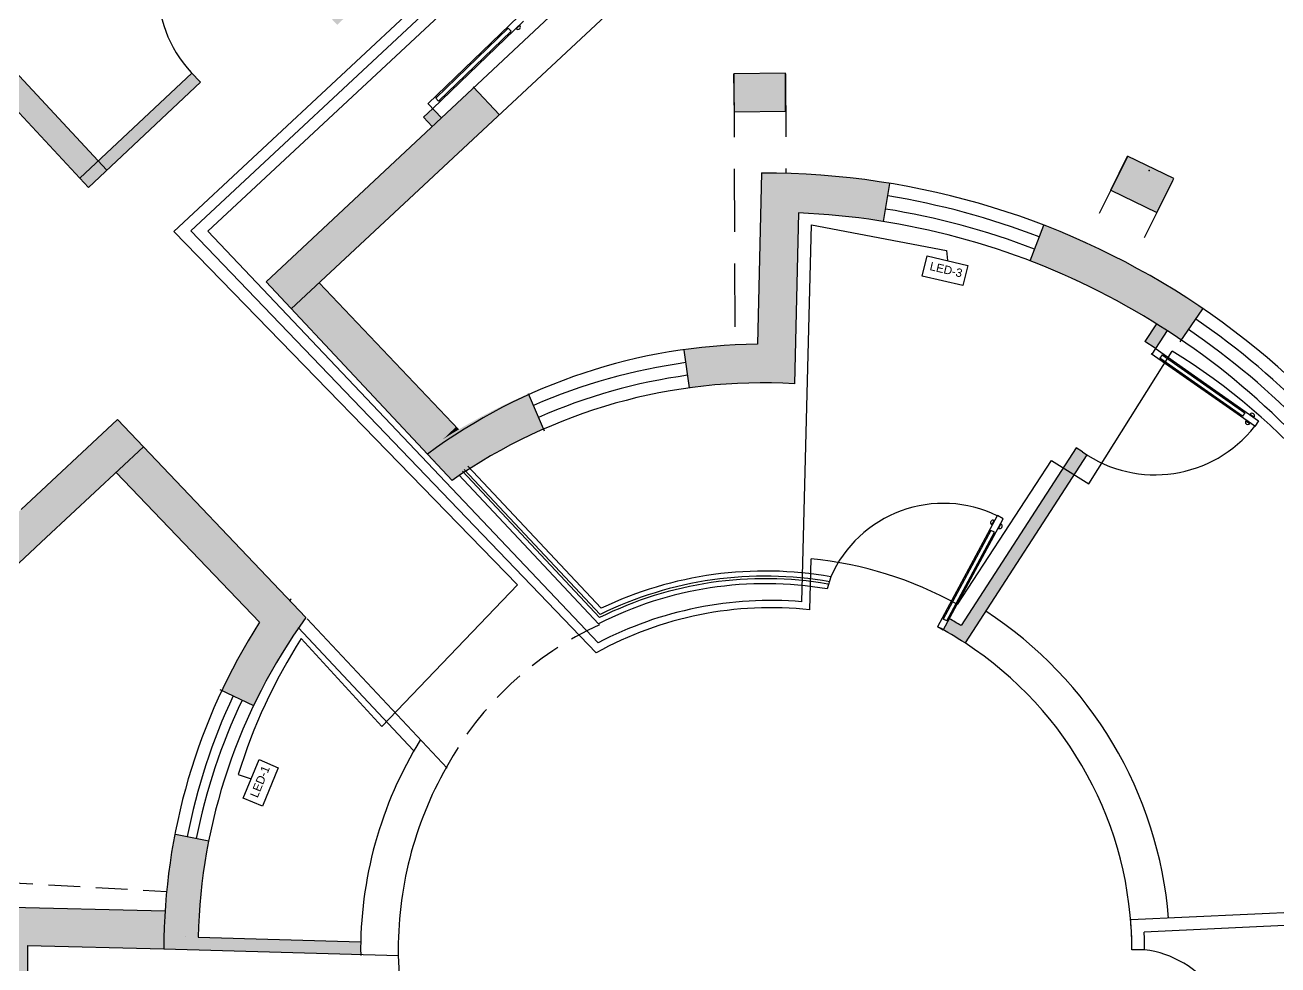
# Model space of a CAD drawing. Header units: metres. Extents: x -98 to 909, y -67 to 255.
# Drawn here: x 231.45 to 241.36, y 202.61 to 210.04 of the extents above; entities that cross this region are included whole.
import ezdxf

# ---------------------------------------------------------------- set-up
doc = ezdxf.new("R2010")
doc.units = ezdxf.units.M
doc.header["$MEASUREMENT"] = 0
doc.linetypes.add('DASHED', pattern=[0.75, 0.5, -0.25])
doc.linetypes.add('DASHED2', pattern=[0.375, 0.25, -0.125])
for name, color, linetype in [('bo', 7, 'Continuous'), ('Data', 140, 'Continuous'), ('Data Cables', 140, 'Continuous')]:
    doc.layers.add(name, color=color, linetype=linetype)
doc.styles.get("Standard").update_dxf_attribs({"font": 'arial.ttf'})

msp = doc.modelspace()

# ---------------------------------------------------------------- hatches: boundary and pattern name
at = {"layer": 'bo'}
h = msp.add_hatch(color=256, dxfattribs=at)
h.paths.add_polyline_path([(235.20373, 209.33412), (235.00282, 209.54949), (233.35762, 208.01268), (233.55763, 207.79957)])
h.paths.add_polyline_path([(234.49891, 211.14529), (234.43055, 211.21828), (233.79212, 210.62029), (233.8603, 210.54715)])
h.paths.add_polyline_path([(235.31109, 211.90601), (235.24602, 211.97548), (235.24276, 211.97903), (235.01891, 211.76936), (235.08727, 211.69638)])
h.paths.add_polyline_path([(232.57247, 214.67384), (232.49933, 214.60565), (235.0919, 211.83772), (235.16488, 211.90608)])
h.paths.add_polyline_path([(231.61672, 213.78286), (231.41215, 214.00229), (230.99865, 213.61682), (231.20322, 213.39738)])
h.paths.add_polyline_path([(232.97618, 215.0502), (232.77161, 215.26963), (231.86496, 214.42442), (232.06953, 214.20499)])
h.paths.add_polyline_path([(234.3588, 216.33912), (234.15423, 216.55856), (233.22443, 215.69176), (233.429, 215.47232)])
edge = h.paths.add_edge_path()
edge.add_line((236.49007, 213.0103), (236.5569, 213.00861))
edge.add_line((236.5569, 213.00861), (236.55943, 213.10857))
edge.add_line((236.55943, 213.10857), (236.45163, 213.1113))
edge.add_line((236.45163, 213.1113), (235.82705, 212.5263))
edge.add_arc((235.24602, 211.97548), 0.80062, 42.601962, 43.470949, ccw=False)
edge.add_line((235.83534, 212.51742), (235.8954, 212.4533))
edge.add_line((235.8954, 212.4533), (236.49007, 213.0103))
h.paths.add_polyline_path([(238.8298, 217.14058), (236.00788, 217.21203), (236.00028, 216.91212), (238.8222, 216.84068)])
h = msp.add_hatch(color=256, dxfattribs=at)
h.paths.add_polyline_path([(227.17207, 209.6394), (226.96912, 209.86035), (225.96714, 208.92627), (226.17171, 208.70683)], flags=17)
h.paths.add_polyline_path([(226.42985, 210.89095), (227.00859, 211.43048), (226.80558, 211.65136), (226.00746, 210.90733), (229.7285, 206.85616), (229.94943, 207.05912)])
h.paths.add_polyline_path([(228.12362, 212.46995), (227.91568, 212.68624), (227.53705, 212.33327), (227.74162, 212.11383)])
h.paths.add_polyline_path([(230.01443, 214.23263), (233.57316, 210.41521), (233.79212, 210.62029), (230.0293, 214.65663), (227.91568, 212.68624), (228.12362, 212.46995)])
h.paths.add_polyline_path([(228.46813, 212.79111), (228.32184, 212.65473), (229.14009, 211.777), (231.88429, 208.83333), (232.03026, 208.97005)])
h.paths.add_polyline_path([(232.09844, 208.89691), (232.03026, 208.97005), (231.88429, 208.83333), (231.95247, 208.76019)])
h.paths.add_polyline_path([(232.8387, 209.59027), (232.77035, 209.66325), (232.03026, 208.97005), (232.09844, 208.89691)])
h.paths.add_polyline_path([(233.57316, 210.41521), (233.50018, 210.34685), (233.56854, 210.27386), (233.64135, 210.34206)])
h.paths.add_polyline_path([(233.8603, 210.54715), (233.79212, 210.62029), (233.57316, 210.41521), (233.64135, 210.34206)])
h = msp.add_hatch(color=256, dxfattribs=at)
h.paths.add_polyline_path([(233.71484, 210.4109), (233.64186, 210.34254), (233.92028, 210.04478), (233.99332, 210.11308)])
h.paths.add_polyline_path([(234.6763, 209.38269), (234.60326, 209.31439), (234.67157, 209.24133), (234.74461, 209.30963)])
h = msp.add_hatch(color=256, dxfattribs=at)
h.paths.add_polyline_path([(237.46604, 209.66286), (237.05846, 209.65755), (237.06237, 209.35715), (237.46644, 209.36286)])
h.paths.add_polyline_path([(237.56878, 208.55818, -0.0290585), (238.24207, 208.4899), (238.29134, 208.79156, 0.0414758), (237.27619, 208.87191), (237.24385, 207.51955, 0.0304451), (236.66428, 207.47381), (236.70622, 207.17528, -0.0484256), (237.53647, 207.20733)])
h.paths.add_polyline_path([(235.55356, 206.84994), (235.43334, 207.12808, 0.0400478), (234.75833, 206.76973), (234.63463, 206.65202), (234.83002, 206.44383, -0.048358)])
h = msp.add_hatch(color=256, dxfattribs=at)
h.paths.add_polyline_path([(239.50965, 208.4613), (239.40087, 208.17878, -0.0290545), (240.01774, 207.90068, -0.029061), (240.59834, 207.55287), (240.76775, 207.80095, 0.0579662)])
h.paths.add_polyline_path([(240.53798, 208.83109), (240.17065, 209.00777), (240.04043, 208.73703), (240.40479, 208.56227)])
h = msp.add_hatch(color=256, dxfattribs=at)
edge = h.paths.add_edge_path()
edge.add_line((233.77787, 208.00488), (233.55763, 207.79957))
edge.add_line((233.55763, 207.79957), (234.63463, 206.65202))
edge.add_arc((234.62147, 206.7897), 0.13831, 275.463244, 351.696307)
edge.add_line((234.75833, 206.76973), (234.86003, 206.86651))
edge.add_line((234.86003, 206.86651), (233.77787, 208.00488))
h = msp.add_hatch(color=256, dxfattribs=at)
h.paths.add_polyline_path([(239.8495, 206.64668, -0.0100674), (239.81606, 206.66912), (239.76591, 206.70158), (238.85602, 205.29578, 0.0089956), (238.76257, 205.34988), (238.71508, 205.26169, -0.0172327), (238.88636, 205.15863)])
h.paths.add_polyline_path([(240.48481, 207.62825, 0.0042905), (240.4004, 207.68186), (240.3089, 207.5405), (240.39285, 207.48617)])
h = msp.add_hatch(color=256, dxfattribs=at)
h.paths.add_polyline_path([(232.38885, 206.71006), (232.18345, 206.92592), (231.42037, 206.21418), (230.97256, 205.79721), (231.17575, 205.57916), (231.61796, 205.9914)])
h.paths.add_polyline_path([(228.72182, 199.68081), (228.42192, 199.6884), (228.38395, 198.18888), (227.18408, 198.21926), (227.17649, 197.91936), (228.67626, 197.88138)])
h.paths.add_polyline_path([(222.98517, 198.32557), (223.17733, 205.91543), (224.7088, 207.34312), (224.50423, 207.56256), (222.88062, 206.04897), (222.67767, 198.03326), (224.17745, 197.99529), (224.18504, 198.29519)])
h.paths.add_polyline_path([(227.36086, 204.54531), (227.70092, 204.24795), (227.76675, 204.32323), (227.43489, 204.61341), (228.986, 206.03833), (228.91835, 206.11197), (227.32222, 204.64569), (223.14788, 204.75201), (223.14534, 204.65204)])
for points in [[(235.55356, 206.84994), (235.43334, 207.12808, 0.0400478), (234.75833, 206.76973), (234.63463, 206.65202), (234.83002, 206.44383, -0.048358)], [(234.88039, 206.84509), (234.86003, 206.86651), (234.75833, 206.76973, -0.0075056)]]:
    msp.add_hatch(color=256, dxfattribs=at).paths.add_polyline_path(points)
h = msp.add_hatch(color=256, dxfattribs=at)
h.paths.add_polyline_path([(232.55898, 203.04036), (231.17014, 203.07552, 0.0440624), (231.20519, 201.99427), (231.5101, 202.03118, -0.0317016), (231.47052, 202.76782), (232.54955, 202.7405, -0.0156993)])
h.paths.add_polyline_path([(232.05049, 200.17731, -0.0319571), (231.77031, 200.86614), (231.48267, 200.76935, 0.0721801), (232.28133, 199.19382), (232.52667, 199.3665, -0.0404335)])
h.paths.add_polyline_path([(232.90411, 203.59426), (232.63637, 203.647, 0.0477513), (232.54955, 202.7405), (234.10633, 202.69565, -0.0079521), (234.10677, 202.79605), (232.82075, 202.83279, -0.0427659)])
h.paths.add_polyline_path([(233.67343, 205.36009), (233.48505, 205.55806), (233.27367, 205.3569), (233.30705, 205.32203, 0.0322243), (233.00863, 204.78394), (233.25917, 204.66401, -0.0452326)])
h.paths.add_polyline_path([(232.38889, 206.71002), (232.17335, 206.50631), (233.27367, 205.3569), (233.48505, 205.55806)])

# ---------------------------------------------------------------- linework, layer by layer
for p, q in [((232.09968, 208.89557), (228.46813, 212.79111)), ((231.95371, 208.75886), (228.32184, 212.65473)), ((233.35762, 208.01268), (237.06922, 211.48333)), ((233.55763, 207.79957), (237.18414, 211.18032)), ((235.35719, 210.11294), (234.63853, 209.41959)), ((234.67518, 209.3816), (235.39384, 210.07495)), ((235.27369, 210.01772), (234.70097, 209.46517)), ((234.72296, 209.44237), (235.29569, 209.99492)), ((235.26574, 210.01005), (235.25841, 210.01764)), ((235.29569, 209.99492), (235.27369, 210.01772)), ((235.33717, 210.01427), (235.36463, 210.04075)), ((235.29506, 209.97965), (235.28773, 209.98725)), ((231.88429, 208.83333), (232.77035, 209.66325)), ((232.76565, 209.66826), (232.8387, 209.59027)), ((237.46604, 209.66286), (237.05846, 209.65755)), ((237.46604, 209.66286), (237.05846, 209.65755)), ((237.06237, 209.35715), (237.05846, 209.65755)), ((237.46644, 209.36286), (237.46604, 209.66286)), ((231.95247, 208.76019), (232.8387, 209.59027)), ((235.20373, 209.33412), (234.99722, 209.5555)), ((234.64024, 209.42125), (234.74461, 209.30963)), ((234.70664, 209.47064), (234.69931, 209.47824)), ((234.72296, 209.44237), (234.70097, 209.46517)), ((234.73597, 209.44025), (234.72864, 209.44785)), ((234.6763, 209.38269), (234.60326, 209.31439)), ((234.60326, 209.31439), (234.67157, 209.24133)), ((237.06237, 209.35715), (237.46644, 209.36286)), ((237.06237, 209.35715), (237.46644, 209.36286)), ((240.04043, 208.73703), (240.17065, 209.00777)), ((240.53798, 208.83109), (240.17065, 209.00777)), ((240.53798, 208.83109), (240.17065, 209.00777)), ((237.27625, 208.87419), (237.24385, 207.51955)), ((240.40479, 208.56227), (240.53798, 208.83109)), ((240.40479, 208.56227), (240.53798, 208.83109)), ((238.24207, 208.4899), (238.29134, 208.79156)), ((240.04043, 208.73703), (240.40479, 208.56227)), ((240.04043, 208.73703), (240.40479, 208.56227)), ((237.56878, 208.55818), (237.53647, 207.20733)), ((239.40087, 208.17878), (239.50965, 208.4613)), ((233.35762, 208.01268), (234.83002, 206.44383)), ((233.77787, 208.00488), (234.8804, 206.84508)), ((240.58877, 207.53886), (240.76775, 207.80095)), ((240.40083, 207.68253), (240.3089, 207.5405)), ((240.48478, 207.6282), (240.36408, 207.44172)), ((240.39, 207.48802), (240.3089, 207.5405)), ((236.70622, 207.17528), (236.66428, 207.47381)), ((241.17746, 206.87165), (240.3597, 207.44479)), ((240.39, 207.48802), (241.20776, 206.91489)), ((240.44665, 207.43542), (240.42847, 207.40948)), ((240.44665, 207.43542), (241.09835, 206.97867)), ((240.45917, 207.43954), (240.45311, 207.43089)), ((241.08017, 206.95273), (240.42847, 207.40948)), ((240.43493, 207.40496), (240.42887, 207.39631)), ((235.56095, 206.83285), (235.43334, 207.12808)), ((231.42045, 206.21419), (232.18345, 206.92592)), ((232.18345, 206.92592), (233.67343, 205.36009)), ((241.07112, 206.95908), (241.06506, 206.95043)), ((241.09835, 206.97867), (241.08017, 206.95273)), ((241.09536, 206.99366), (241.0893, 206.98502)), ((241.14234, 206.96602), (241.17358, 206.94412)), ((241.10707, 206.9157), (241.13831, 206.8938)), ((241.2089, 206.91408), (241.17856, 206.87079)), ((231.61805, 205.99142), (232.38885, 206.70999)), ((239.76591, 206.70158), (238.85602, 205.29578)), ((239.8495, 206.64668), (238.88636, 205.15863)), ((239.81606, 206.66912), (239.76591, 206.70158)), ((234.9256, 206.52933), (236.0006, 205.38392)), ((234.95476, 206.55671), (236.00963, 205.43275)), ((232.17335, 206.50631), (233.30712, 205.32196)), ((234.88185, 206.48827), (235.98767, 205.31002)), ((234.91101, 206.51565), (235.99638, 205.35919)), ((239.14141, 206.16462), (238.66789, 205.28542)), ((238.71437, 205.26038), (239.18788, 206.13959)), ((239.09828, 206.09367), (239.11637, 206.12726)), ((239.18855, 206.14081), (239.142, 206.16588)), ((239.09086, 206.0485), (238.7135, 205.34783)), ((238.74139, 205.33281), (239.11874, 206.03348)), ((239.08562, 206.03877), (239.07632, 206.04377)), ((239.11874, 206.03348), (239.09086, 206.0485)), ((239.15238, 206.06453), (239.17047, 206.09812)), ((228.81554, 203.37882), (231.61805, 205.99142)), ((239.1228, 206.01874), (239.1135, 206.02375)), ((237.82471, 205.68195), (237.79554, 205.58529)), ((233.68434, 205.34871), (234.79027, 204.17034)), ((238.71724, 205.35478), (238.70794, 205.35978)), ((238.74139, 205.33281), (238.7135, 205.34783)), ((238.75442, 205.33475), (238.74513, 205.33976)), ((233.61142, 205.28027), (234.52402, 204.30789)), ((238.71437, 205.26038), (238.66789, 205.28542)), ((232.99153, 204.79213), (233.25917, 204.66401)), ((232.64093, 203.64611), (232.90411, 203.59426)), ((231.17014, 203.07552), (232.55898, 203.04036)), ((243.13471, 203.10825), (240.19866, 202.96914)), ((243.13945, 203.00837), (240.30324, 202.87399)), ((231.47052, 202.76782), (232.54881, 202.74052)), ((232.82075, 202.83279), (234.10695, 202.79604)), ((232.54844, 202.74053), (234.40623, 202.68701)), ((240.30687, 202.73386), (240.20692, 202.7336))]:
    msp.add_line(p, q, dxfattribs=at)
at = {"layer": 'bo', "linetype": 'DASHED'}
for p, q in [((237.05846, 209.65755), (237.06663, 207.51354)), ((237.46604, 209.65822), (237.46905, 208.86942)), ((240.17051, 209.00207), (239.83241, 208.32095)), ((240.52668, 208.80786), (240.19845, 208.14608))]:
    msp.add_line(p, q, dxfattribs=at)
at = {"layer": 'bo', "linetype": 'DASHED2'}
msp.add_line((230.51432, 203.30873), (232.57125, 203.19508), dxfattribs=at)
at = {"layer": 'bo'}
for centre, radius, start, end in [((233.49975, 210.3473), 1, 135.794842, 222.768725), ((235.3509, 210.02751), 0.01908, 223.972923, 43.972923), ((237.30029, 202.72336), 6.1486, 21.864566, 90.22454), ((237.30029, 202.72336), 6.0486, 68.941052, 80.724441), ((237.31848, 202.73635), 5.82721, 62.405104, 87.53818), ((237.31848, 202.73635), 5.92721, 69.060001, 80.877716), ((237.31848, 202.73635), 5.82721, 37.272028, 62.405104), ((237.30029, 202.72336), 6.0486, 43.913761, 55.671033), ((237.31848, 202.73635), 5.92721, 43.945238, 55.745405), ((237.2756, 203.06651), 4.45315, 90.408519, 126.374205), ((237.3293, 202.7419), 4.67842, 97.999893, 113.376789), ((237.28641, 202.91511), 4.2995, 86.665672, 124.842187), ((237.28641, 202.91511), 4.3995, 97.760682, 113.759076), ((237.28641, 202.91511), 4.3995, 86.665672, 86.710342), ((241.15796, 206.95507), 0.01908, 324.975021, 144.975021), ((240.39, 207.48802), 1, 234.975021, 321.948904), ((241.12269, 206.90475), 0.01908, 144.975021, 324.975021), ((237.3293, 202.7419), 4.67842, 124.442341, 124.493449), ((238.71606, 205.28767), 0.97466, 64.125135, 156.138294), ((239.10732, 206.11046), 0.01908, 61.694344, 241.694344), ((239.16142, 206.08132), 0.01908, 241.694344, 61.694344), ((237.30602, 202.72597), 2.94092, 80.284849, 116.443583), ((237.30587, 202.72613), 2.96101, 80.044349, 116.156263), ((237.30587, 202.72613), 3.00101, 80.044349, 115.590582), ((237.30602, 202.72597), 2.90092, 80.284849, 117.030065), ((237.32809, 202.74024), 4.67854, 143.721922, 143.94101), ((237.30564, 202.72714), 4.48613, 144.062008, 178.651995), ((237.30587, 202.72613), 3.00101, 58.89951, 60.961099), ((237.30587, 202.72613), 3.20101, 4.607339, 56.989988), ((237.32809, 202.74024), 4.77854, 147.296665, 179.996817), ((237.30602, 202.72597), 2.90092, 56.990666, 61.982426), ((237.30602, 202.72597), 2.90092, 0.150561, 56.990666), ((237.32809, 202.74024), 4.67854, 154.684886, 169.065731), ((237.30564, 202.72714), 4.58613, 154.421495, 168.855209), ((237.26276, 202.73194), 3.15664, 148.2118, 180.807632), ((237.32092, 202.73528), 2.91723, 150.394822, 180.946989), ((237.31052, 202.73338), 6.1499, 176.810813, 249.781602), ((237.30602, 202.72597), 2.90092, 0.150561, 4.805278), ((237.30587, 202.72613), 3.00101, 0.147542, 2.824024), ((237.29362, 202.71133), 5.82338, 179.444217, 205.794675), ((237.30564, 202.72714), 4.58613, 178.644208, 178.651995), ((240.2078, 201.944), 0.79604, 347.994525, 82.850577)]:
    msp.add_arc(centre, radius, start, end, dxfattribs=at)
at = {"layer": 'bo', "linetype": 'DASHED2'}
for centre, radius, start, end in [((237.05927, 202.94227), 2.58799, 114.26788, 151.517565), ((237.32092, 202.73528), 2.91723, 180.946989, 242.770525)]:
    msp.add_arc(centre, radius, start, end, dxfattribs=at)
at = {"layer": 'bo', "linetype": 'DASHED'}
msp.add_point((240.34324, 208.89289), dxfattribs=at)
msp.add_point((240.34324, 208.89289), dxfattribs=at)
at = {"layer": 'Data'}
for points in [[(238.58694, 208.2187), (238.90761, 208.14338), (238.86823, 207.98343), (238.54756, 208.05875)], [(233.17812, 203.93201), (233.30315, 204.23675), (233.45487, 204.1726), (233.32984, 203.86786)]]:
    msp.add_lwpolyline(points, close=True, dxfattribs=at)
at = {"layer": 'Data Cables'}
for p, q in [((236.87083, 212.36732), (232.62887, 208.41119)), ((236.94221, 212.31351), (232.76276, 208.41568)), ((237.01868, 212.25587), (232.89838, 208.41321)), ((232.62887, 208.41119), (235.34596, 205.61949)), ((232.76276, 208.41568), (235.96987, 205.08201)), ((232.89838, 208.41321), (235.98349, 205.16081)), ((237.59494, 205.48463), (237.67282, 208.46274)), ((237.67282, 208.46274), (238.74103, 208.26184)), ((238.74103, 208.26184), (238.74727, 208.18104)), ((239.8648, 206.41576), (240.52608, 207.46575)), ((238.82621, 205.46302), (239.57159, 206.60186)), ((239.57159, 206.60186), (239.8648, 206.41576)), ((237.65957, 205.42001), (237.66839, 205.82305)), ((235.34596, 205.61949), (234.27378, 204.49773)), ((234.27378, 204.49773), (233.6364, 205.19504)), ((233.13822, 204.11835), (233.24063, 204.08438))]:
    msp.add_line(p, q, dxfattribs=at)
for centre, radius, start, end in [((237.89933, 203.19601), 5.01303, 22.908933, 58.400213), ((237.39018, 202.88662), 2.94958, 60.865565, 84.587642), ((237.34791, 202.58547), 2.85161, 83.725502, 118.897756), ((237.35381, 202.51309), 2.98131, 85.360833, 117.363608), ((237.3439, 202.82599), 4.39977, 147.421801, 162.91832)]:
    msp.add_arc(centre, radius, start, end, dxfattribs=at)

# ---------------------------------------------------------------- texts
at = {"layer": 'Data', "char_height": 0.065879, "attachment_point": 1}
for s, insert, rotation in [('LED-3', (238.61758, 208.17154), 346.781821), ('LED-1', (233.22953, 203.95482), 67.692614)]:
    msp.add_mtext_dynamic_manual_height_columns(s, width=0.2432946, gutter_width=1.64698, heights=[0.09448], dxfattribs=dict(at, insert=insert, rotation=rotation))

doc.saveas('drawing.dxf')
